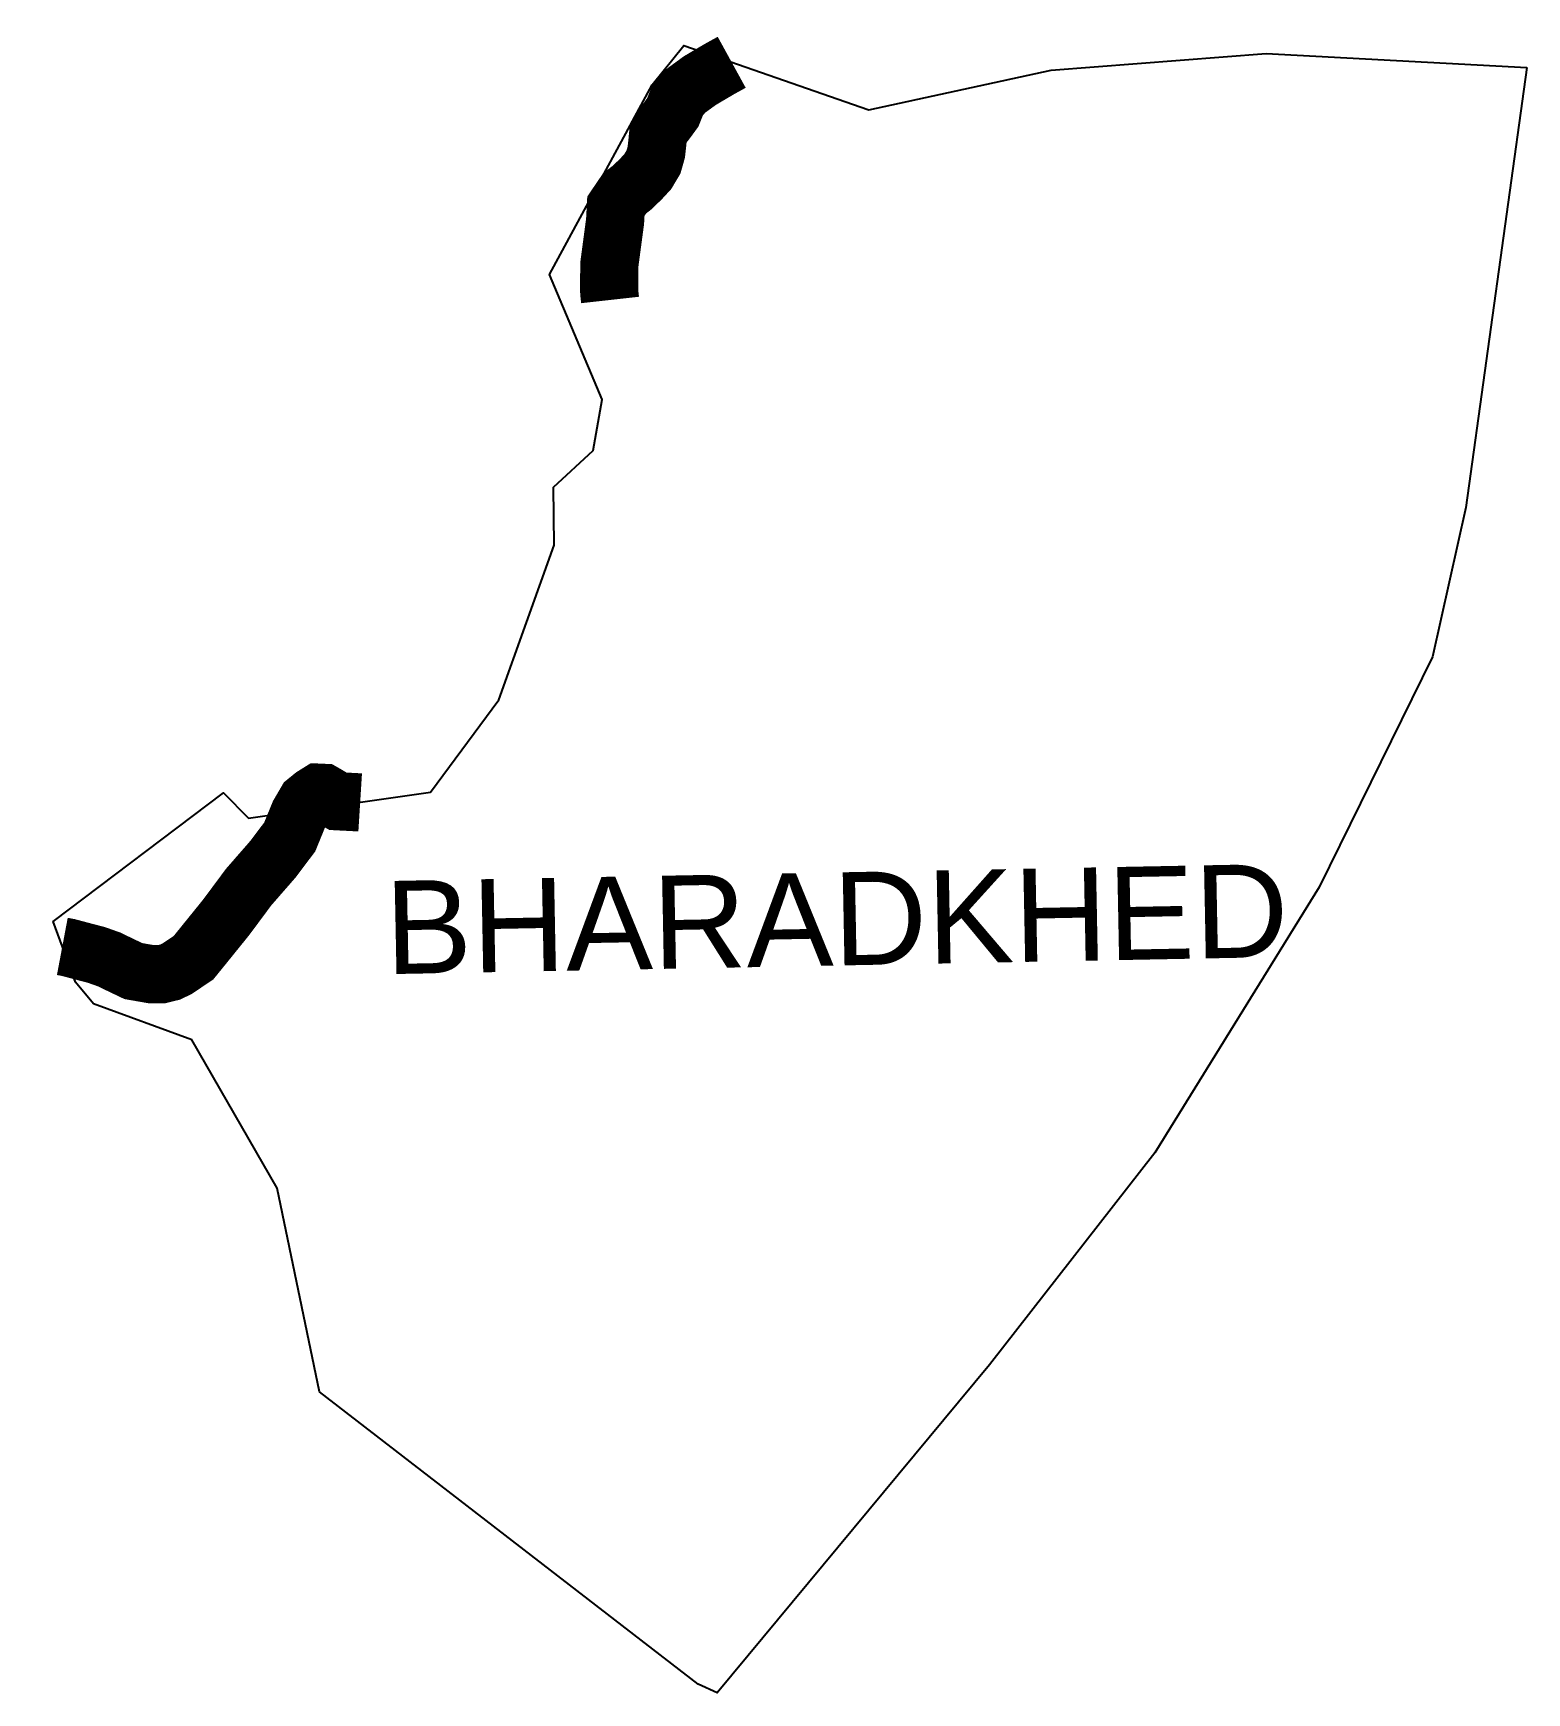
# Model space of a CAD drawing. Header units: metres. Extents: x 286040 to 287323, y 2005661 to 2007086.
import ezdxf

# ---------------------------------------------------------------- set-up
doc = ezdxf.new("R2010")
doc.units = ezdxf.units.M
for name, color, linetype in [('NATURALLY PROTECTED', 3, 'Continuous'), ('village', 4, 'Continuous'), ('VILLAGE NAME', 250, 'Continuous')]:
    doc.layers.add(name, color=color, linetype=linetype)
doc.styles.get("Standard").update_dxf_attribs({"font": 'simplex.shx'})

msp = doc.modelspace()

# ---------------------------------------------------------------- linework, layer by layer
at = {"layer": 'NATURALLY PROTECTED', "flags": 128}
for points in [[(286640.2, 2007061.5, 50, 50, 0), (286637.1, 2007059.8, 50, 50, 0), (286629.5, 2007055.6, 50, 50, 0), (286612.9, 2007045.8, 50, 50, 0), (286600.4, 2007036.7, 50, 50, 0), (286593.9, 2007029.2, 50, 50, 0), (286589.6, 2007018.5, 50, 50, 0), (286584.5, 2007011.5, 50, 50, 0), (286580.1, 2007005.8, 50, 50, 0), (286577, 2006999.7, 50, 50, 0), (286576.3, 2006992.3, 50, 50, 0), (286575.4, 2006984.3, 50, 50, 0), (286573, 2006975.8, 50, 50, 0), (286568.1, 2006967.6, 50, 50, 0), (286562.1, 2006961.1, 50, 50, 0), (286554.5, 2006953.8, 50, 50, 0), (286548.1, 2006948.8, 50, 50, 0), (286540.7, 2006937.9, 50, 50, 0), (286540, 2006924.8, 50, 50, 0), (286535.1, 2006888.1, 50, 50, 0), (286534.9, 2006871.5, 50, 50, 0), (286535, 2006863.6, 50, 50, 0), (286535.7, 2006857.3, 0, 0, 0)], [(286321, 2006425.6, 50, 50, 0), (286319.4, 2006425.7, 50, 50, 0), (286301.9, 2006426.6, 50, 50, 0), (286291.1, 2006433, 50, 50, 0), (286289.7, 2006433.8, 50, 50, 0), (286285.2, 2006434, 50, 50, 0), (286280.7, 2006431.2, 50, 50, 0), (286274.8, 2006426.4, 50, 50, 0), (286268.6, 2006415.8, 50, 50, 0), (286260.5, 2006396, 50, 50, 0), (286246.3, 2006377.1, 50, 50, 0), (286225.2, 2006352.9, 50, 50, 0), (286205.8, 2006326.8, 50, 50, 0), (286182.5, 2006298, 50, 50, 0), (286177.7, 2006292.1, 50, 50, 0), (286172, 2006288.3, 50, 50, 0), (286163.5, 2006282.6, 50, 50, 0), (286157.6, 2006279.8, 50, 50, 0), (286150.2, 2006278, 50, 50, 0), (286141.6, 2006278, 50, 50, 0), (286126.1, 2006280.7, 50, 50, 0), (286114.6, 2006286.2, 50, 50, 0), (286105.3, 2006290.7, 50, 50, 0), (286094.3, 2006294.6, 50, 50, 0), (286083.5, 2006297.4, 50, 50, 0), (286070.4, 2006300.9, 50, 50, 0), (286065.1, 2006301.9, 50, 50, 0)]]:
    msp.add_lwpolyline(points, format="xyseb", dxfattribs=at)
at = {"layer": 'village'}
msp.add_polyline3d([(287323.3, 2007057, 0), (287270.9, 2006678.9, 0), (287242.4, 2006550.6, 0), (287145, 2006352.8, 0), (287003.7, 2006124.6, 0), (286861.8, 2005942.5, 0), (286627.7, 2005660.6, 0), (286611.5, 2005668.1, 0), (286286, 2005919.1, 0), (286249.8, 2006094.1, 0), (286176.4, 2006221.5, 0), (286091.8, 2006252.5, 0), (286076.4, 2006271.1, 0), (286057.3, 2006323.2, 0), (286203.6, 2006433.9, 0), (286225, 2006412.1, 0), (286381.4, 2006434.5, 0), (286440, 2006513.7, 0), (286487.7, 2006646.6, 0), (286487, 2006696.5, 0), (286521.1, 2006728.1, 0), (286528.8, 2006771.7, 0), (286483.6, 2006879.1, 0), (286571.8, 2007042.1, 0), (286599, 2007075.8, 0), (286758, 2007020.7, 0), (286914.6, 2007054.7, 0), (287099.5, 2007069, 0)], close=True, dxfattribs=at)

# ---------------------------------------------------------------- texts
at = {"layer": 'VILLAGE NAME', "insert": (286341.5, 2006358), "char_height": 80, "attachment_point": 1, "rotation": 1.1028}
msp.add_mtext_dynamic_manual_height_columns('{\\fArial|b0|i0|c0|p34;BHARADKHED}', width=726.929, gutter_width=543.7, heights=[0], dxfattribs=at)

doc.saveas('drawing.dxf')
